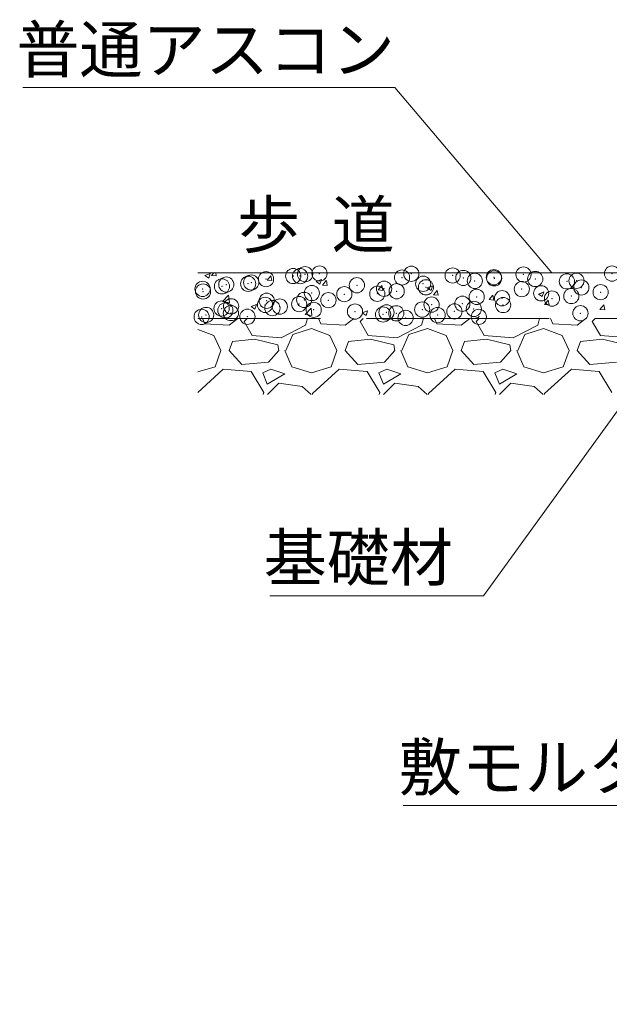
# Model space of a CAD drawing. Units: millimetres at full size, sheet at 1:20; details may follow other scales. Extents: x 62447 to 85128, y -7246 to 532.
# Drawn here: x 69016 to 69404, y -3378 to -2738 of the extents above; entities that cross this region are included whole.
import ezdxf
from ezdxf.enums import TextEntityAlignment as Align

# ---------------------------------------------------------------- set-up
doc = ezdxf.new("R2010")
doc.units = ezdxf.units.MM
doc.header["$LTSCALE"] = 20
doc.header["$PDMODE"] = 32
doc.header["$PDSIZE"] = 10
doc.linetypes.add('DASHED', pattern=[7.5, 6, -1.5])
for name, color, linetype, lineweight in [('ハッチング', 7, 'Continuous', 5), ('基礎', 3, 'Continuous', 13), ('引出線', 4, 'Continuous', 9)]:
    doc.layers.add(name, color=color, linetype=linetype, lineweight=lineweight)
doc.layers.add('文字', color=7, linetype='Continuous')
doc.styles.add('ＭＳ ゴシック', font='')
doc.styles.get('ＭＳ ゴシック').set_extended_font_data('MS Gothic')

# ---------------------------------------------------------------- blocks, each defined once
blk = doc.blocks.new('filled_arrow')
at = {"color": 0, "linetype": 'Continuous', "lineweight": -2}
blk.add_solid([(7.5, 1.25), (0, 0), (7.5, -1.25)], dxfattribs=at)

msp = doc.modelspace()

# ---------------------------------------------------------------- linework, layer by layer
at = {"layer": 'ハッチング'}
for p, q in [((69137.86, -2905.46), (69140.39, -2907.17)), ((69137.87, -2905.45), (69141.42, -2904.08)), ((69140.39, -2907.17), (69141.42, -2904.1)), ((69142.28, -2905.4), (69143.76, -2903.64)), ((69142.28, -2905.4), (69145.32, -2905.66)), ((69145.36, -2905.65), (69144.99, -2903.64)), ((69178.72, -2908.58), (69181.17, -2905.67)), ((69181.8, -2908.84), (69181.21, -2905.66)), ((69178.72, -2908.59), (69181.75, -2908.85)), ((69210.87, -2909.52), (69214.43, -2908.15)), ((69210.87, -2909.53), (69213.39, -2911.24)), ((69213.4, -2911.24), (69214.43, -2908.17)), ((69215.15, -2911.77), (69217.6, -2908.85)), ((69215.15, -2911.77), (69218.19, -2912.04)), ((69218.24, -2912.03), (69217.65, -2908.85)), ((69251.59, -2914.96), (69254.04, -2912.04)), ((69254.67, -2915.22), (69254.08, -2912.03)), ((69283.87, -2913.6), (69286.4, -2915.3)), ((69283.88, -2913.58), (69287.44, -2912.22)), ((69286.4, -2915.3), (69287.43, -2912.23)), ((69149.41, -2922.61), (69153.37, -2918.49)), ((69153.94, -2923.31), (69153.38, -2918.49)), ((69251.59, -2914.96), (69254.63, -2915.23)), ((69288.03, -2918.15), (69290.48, -2915.23)), ((69288.03, -2918.15), (69291.06, -2918.41)), ((69291.11, -2918.41), (69290.52, -2915.22)), ((69324.46, -2921.34), (69326.91, -2918.42)), ((69327.55, -2921.59), (69326.96, -2918.41)), ((69356.88, -2917.67), (69359.41, -2919.37)), ((69356.89, -2917.65), (69360.44, -2916.29)), ((69359.41, -2919.37), (69360.44, -2916.3)), ((69149.42, -2922.63), (69153.94, -2923.33)), ((69168.18, -2925.92), (69170.71, -2927.62)), ((69168.19, -2925.9), (69171.75, -2924.53)), ((69170.71, -2927.62), (69171.74, -2924.55)), ((69324.46, -2921.34), (69327.5, -2921.6)), ((69360.9, -2924.52), (69363.35, -2921.61)), ((69360.9, -2924.52), (69363.94, -2924.79)), ((69363.98, -2924.78), (69363.39, -2921.6)), ((69397.34, -2927.71), (69399.79, -2924.79)), ((69400.42, -2927.97), (69399.83, -2924.79)), ((69203.63, -2931.02), (69207.59, -2926.9)), ((69203.64, -2931.04), (69208.16, -2931.74)), ((69208.16, -2931.72), (69207.6, -2926.9)), ((69241.19, -2929.98), (69243.72, -2931.69)), ((69241.2, -2929.97), (69244.75, -2928.6)), ((69243.72, -2931.69), (69244.75, -2928.62)), ((69315.24, -2933.64), (69317.76, -2932.67)), ((69317.44, -2933.64), (69317.75, -2932.69)), ((69397.34, -2927.71), (69400.38, -2927.98)), ((69136.21, -2933.64), (69137.74, -2937.27)), ((69137.74, -2937.27), (69153.74, -2938.03)), ((69153.74, -2938.03), (69159.42, -2933.64)), ((69163.64, -2935.74), (69165.54, -2933.64)), ((69168.98, -2944.89), (69163.64, -2935.74)), ((69204.03, -2938.03), (69188.03, -2946.41)), ((69205.28, -2933.64), (69204.03, -2938.03)), ((69212.41, -2933.64), (69213.94, -2937.27)), ((69213.94, -2937.27), (69229.94, -2938.03)), ((69229.94, -2938.03), (69235.62, -2933.64)), ((69239.84, -2935.74), (69241.74, -2933.64)), ((69245.18, -2944.89), (69239.84, -2935.74)), ((69280.23, -2938.03), (69264.23, -2946.41)), ((69281.48, -2933.64), (69280.23, -2938.03)), ((69288.61, -2933.64), (69290.14, -2937.27)), ((69290.14, -2937.27), (69306.14, -2938.03)), ((69306.14, -2938.03), (69311.82, -2933.64)), ((69316.04, -2935.74), (69317.94, -2933.64)), ((69321.38, -2944.89), (69316.04, -2935.74)), ((69356.43, -2938.03), (69340.43, -2946.41)), ((69357.68, -2933.64), (69356.43, -2938.03)), ((69364.81, -2933.64), (69366.34, -2937.27)), ((69366.34, -2937.27), (69382.34, -2938.03)), ((69382.34, -2938.03), (69388.02, -2933.64)), ((69392.24, -2935.74), (69394.14, -2933.64)), ((69397.58, -2944.89), (69392.24, -2935.74)), ((69133.22, -2940.91), (69143.83, -2944.89)), ((69143.83, -2944.89), (69148.4, -2954.79)), ((69188.03, -2946.41), (69168.98, -2944.89)), ((69191.08, -2954.79), (69195.65, -2944.12)), ((69195.65, -2944.12), (69207.84, -2940.31)), ((69207.84, -2940.31), (69220.03, -2944.89)), ((69220.03, -2944.89), (69224.6, -2954.79)), ((69264.23, -2946.41), (69245.18, -2944.89)), ((69267.28, -2954.79), (69271.85, -2944.12)), ((69271.85, -2944.12), (69284.04, -2940.31)), ((69284.04, -2940.31), (69296.23, -2944.89)), ((69296.23, -2944.89), (69300.8, -2954.79)), ((69340.43, -2946.41), (69321.38, -2944.89)), ((69343.48, -2954.79), (69348.05, -2944.12)), ((69348.05, -2944.12), (69360.24, -2940.31)), ((69360.24, -2940.31), (69372.43, -2944.89)), ((69372.43, -2944.89), (69377, -2954.79)), ((69416.63, -2946.41), (69397.58, -2944.89)), ((69153.74, -2954.79), (69156.02, -2948.7)), ((69170.5, -2947.17), (69156.02, -2948.7)), ((69185.74, -2950.98), (69170.5, -2947.17)), ((69186.5, -2954.79), (69185.74, -2950.98)), ((69229.94, -2954.79), (69232.22, -2948.7)), ((69246.7, -2947.17), (69232.22, -2948.7)), ((69261.94, -2950.98), (69246.7, -2947.17)), ((69262.7, -2954.79), (69261.94, -2950.98)), ((69306.14, -2954.79), (69308.42, -2948.7)), ((69322.9, -2947.17), (69308.42, -2948.7)), ((69338.14, -2950.98), (69322.9, -2947.17)), ((69338.9, -2954.79), (69338.14, -2950.98)), ((69382.34, -2954.79), (69384.62, -2948.7)), ((69399.1, -2947.17), (69384.62, -2948.7)), ((69414.34, -2950.98), (69399.1, -2947.17)), ((69144.59, -2965.46), (69148.4, -2954.79)), ((69162.12, -2963.94), (69153.74, -2954.79)), ((69186.5, -2954.79), (69179.65, -2962.41)), ((69190.31, -2954.79), (69194.89, -2965.46)), ((69220.79, -2965.46), (69224.6, -2954.79)), ((69238.32, -2963.94), (69229.94, -2954.79)), ((69262.7, -2954.79), (69255.85, -2962.41)), ((69266.51, -2954.79), (69271.09, -2965.46)), ((69296.99, -2965.46), (69300.8, -2954.79)), ((69314.52, -2963.94), (69306.14, -2954.79)), ((69338.9, -2954.79), (69332.05, -2962.41)), ((69342.71, -2954.79), (69347.29, -2965.46)), ((69373.19, -2965.46), (69377, -2954.79)), ((69390.72, -2963.94), (69382.34, -2954.79)), ((69179.65, -2962.41), (69162.12, -2963.94)), ((69255.85, -2962.41), (69238.32, -2963.94)), ((69332.05, -2962.41), (69314.52, -2963.94)), ((69408.25, -2962.41), (69390.72, -2963.94)), ((69133.22, -2968.8), (69144.59, -2965.46)), ((69149.93, -2966.98), (69133.22, -2982.24)), ((69168.22, -2968.51), (69149.93, -2966.98)), ((69176.6, -2982.22), (69168.22, -2968.51)), ((69181.17, -2966.98), (69175.84, -2969.27)), ((69175.84, -2969.27), (69178.88, -2976.89)), ((69178.88, -2976.89), (69190.31, -2970.03)), ((69190.31, -2970.03), (69181.17, -2966.98)), ((69194.89, -2965.46), (69207.84, -2969.27)), ((69207.84, -2969.27), (69220.79, -2965.46)), ((69226.13, -2966.98), (69208.6, -2982.99)), ((69244.42, -2968.51), (69226.13, -2966.98)), ((69252.8, -2982.22), (69244.42, -2968.51)), ((69257.37, -2966.98), (69252.04, -2969.27)), ((69252.04, -2969.27), (69255.08, -2976.89)), ((69255.08, -2976.89), (69266.51, -2970.03)), ((69266.51, -2970.03), (69257.37, -2966.98)), ((69271.09, -2965.46), (69284.04, -2969.27)), ((69284.04, -2969.27), (69296.99, -2965.46)), ((69302.33, -2966.98), (69284.8, -2982.99)), ((69320.62, -2968.51), (69302.33, -2966.98)), ((69329, -2982.22), (69320.62, -2968.51)), ((69333.57, -2966.98), (69328.24, -2969.27)), ((69328.24, -2969.27), (69331.28, -2976.89)), ((69331.28, -2976.89), (69342.71, -2970.03)), ((69342.71, -2970.03), (69333.57, -2966.98)), ((69347.29, -2965.46), (69360.24, -2969.27)), ((69360.24, -2969.27), (69373.19, -2965.46)), ((69378.53, -2966.98), (69361, -2982.99)), ((69396.82, -2968.51), (69378.53, -2966.98)), ((69405.2, -2982.22), (69396.82, -2968.51)), ((69186.5, -2976.13), (69178.99, -2983.64)), ((69201.74, -2978.41), (69186.5, -2976.13)), ((69262.7, -2976.13), (69255.19, -2983.64)), ((69277.94, -2978.41), (69262.7, -2976.13)), ((69338.9, -2976.13), (69331.39, -2983.64)), ((69354.14, -2978.41), (69338.9, -2976.13)), ((69176.15, -2983.64), (69176.6, -2982.22)), ((69207.71, -2983.64), (69201.74, -2978.41)), ((69208.6, -2982.99), (69208.57, -2983.64)), ((69252.35, -2983.64), (69252.8, -2982.22)), ((69283.91, -2983.64), (69277.94, -2978.41)), ((69284.8, -2982.99), (69284.77, -2983.64)), ((69328.55, -2983.64), (69329, -2982.22)), ((69360.11, -2983.64), (69354.14, -2978.41)), ((69361, -2982.99), (69360.97, -2983.64))]:
    msp.add_line(p, q, dxfattribs=at)
for p in [(69195.92, -2905.83), (69200.42, -2905.86), (69203.69, -2904.63), (69213.13, -2904.18), (69273.46, -2904.34), (69300.58, -2905.48), (69347.09, -2904.82), (69405.25, -2904.25), (69151.95, -2911.46), (69166.29, -2910.92), (69168.33, -2910.08), (69178.03, -2907.89), (69237.72, -2911.9), (69267.34, -2906.81), (69281.2, -2910.91), (69307.59, -2907.1), (69315.13, -2909.03), (69327.7, -2906.63), (69327.85, -2907.36), (69354.82, -2907.78), (69375.62, -2909.34), (69381.93, -2908.92), (69136.38, -2914.29), (69136.67, -2916), (69149.09, -2912.61), (69208.09, -2916.99), (69229.46, -2917.74), (69251.09, -2917.46), (69255.54, -2914.16), (69263.81, -2915.79), (69283.05, -2913.25), (69345.99, -2914.42), (69358.71, -2917.18), (69378.52, -2918.96), (69385.1, -2913.37), (69397.76, -2916.43), (69177.42, -2924.8), (69178.46, -2922.07), (69199.77, -2924.22), (69203.08, -2921.54), (69219.01, -2921.68), (69286.74, -2924.59), (69306.97, -2924.01), (69316.37, -2919.51), (69333.05, -2920.43), (69333.72, -2924.86), (69365.81, -2920.64), (69138.69, -2931.39), (69148.84, -2927.16), (69151.33, -2928.37), (69154.97, -2930.12), (69155.1, -2925.71), (69182.21, -2926.86), (69187.05, -2925.89), (69209.33, -2928.01), (69236.45, -2929.15), (69254.92, -2931.07), (69257.12, -2929.68), (69263.57, -2930.3), (69280.58, -2927.82), (69290.69, -2931.44), (69301.77, -2929.07), (69314.48, -2927.39), (69384.48, -2930.28), (69135.73, -2932.65), (69165.81, -2932.54), (69269.68, -2933.29), (69317.8, -2932.59)]:
    msp.add_point(p, dxfattribs=at)
at = {"layer": '基礎'}
msp.add_line((69133.22, -2903.64), (69513.9, -2903.64), dxfattribs=at)
at = {"layer": '基礎', "linetype": 'DASHED', "lineweight": 15}
msp.add_line((69513.9, -2933.64), (69133.22, -2933.64), dxfattribs=at)
at = {"layer": '引出線'}
for points in [[(69365.73, -2903.64), (69262.61, -2782.21), (69018.31, -2782.21)], [(69430.08, -2964.96), (69320.83, -3115.62), (69180.63, -3115.62)], [(69602.74, -3377.94), (69492.32, -3253.33), (69268.14, -3253.33)]]:
    msp.add_lwpolyline(points, dxfattribs=at)

# ---------------------------------------------------------------- block references
at = {"layer": '引出線', "xscale": 0.133, "yscale": 0.133, "rotation": 130.3}
msp.add_blockref('filled_arrow', (69365.73, -2903.64), dxfattribs=at)

# ---------------------------------------------------------------- texts
at = {"layer": '引出線', "style": 'ＭＳ ゴシック'}
for s, p in [('普通アスコン', (69262.61, -2742.02)), ('基礎材', (69300.83, -3075.43)), ('敷モルタル', (69472.32, -3212.98))]:
    msp.add_text(s, height=30.38, dxfattribs=at).set_placement(p, align=Align.TOP_RIGHT)
at = {"layer": '文字', "style": 'ＭＳ ゴシック'}
msp.add_text('歩 道', height=30.38, dxfattribs=at).set_placement((69210.74, -2872.02), align=Align.MIDDLE_CENTER)

doc.saveas('drawing.dxf')
